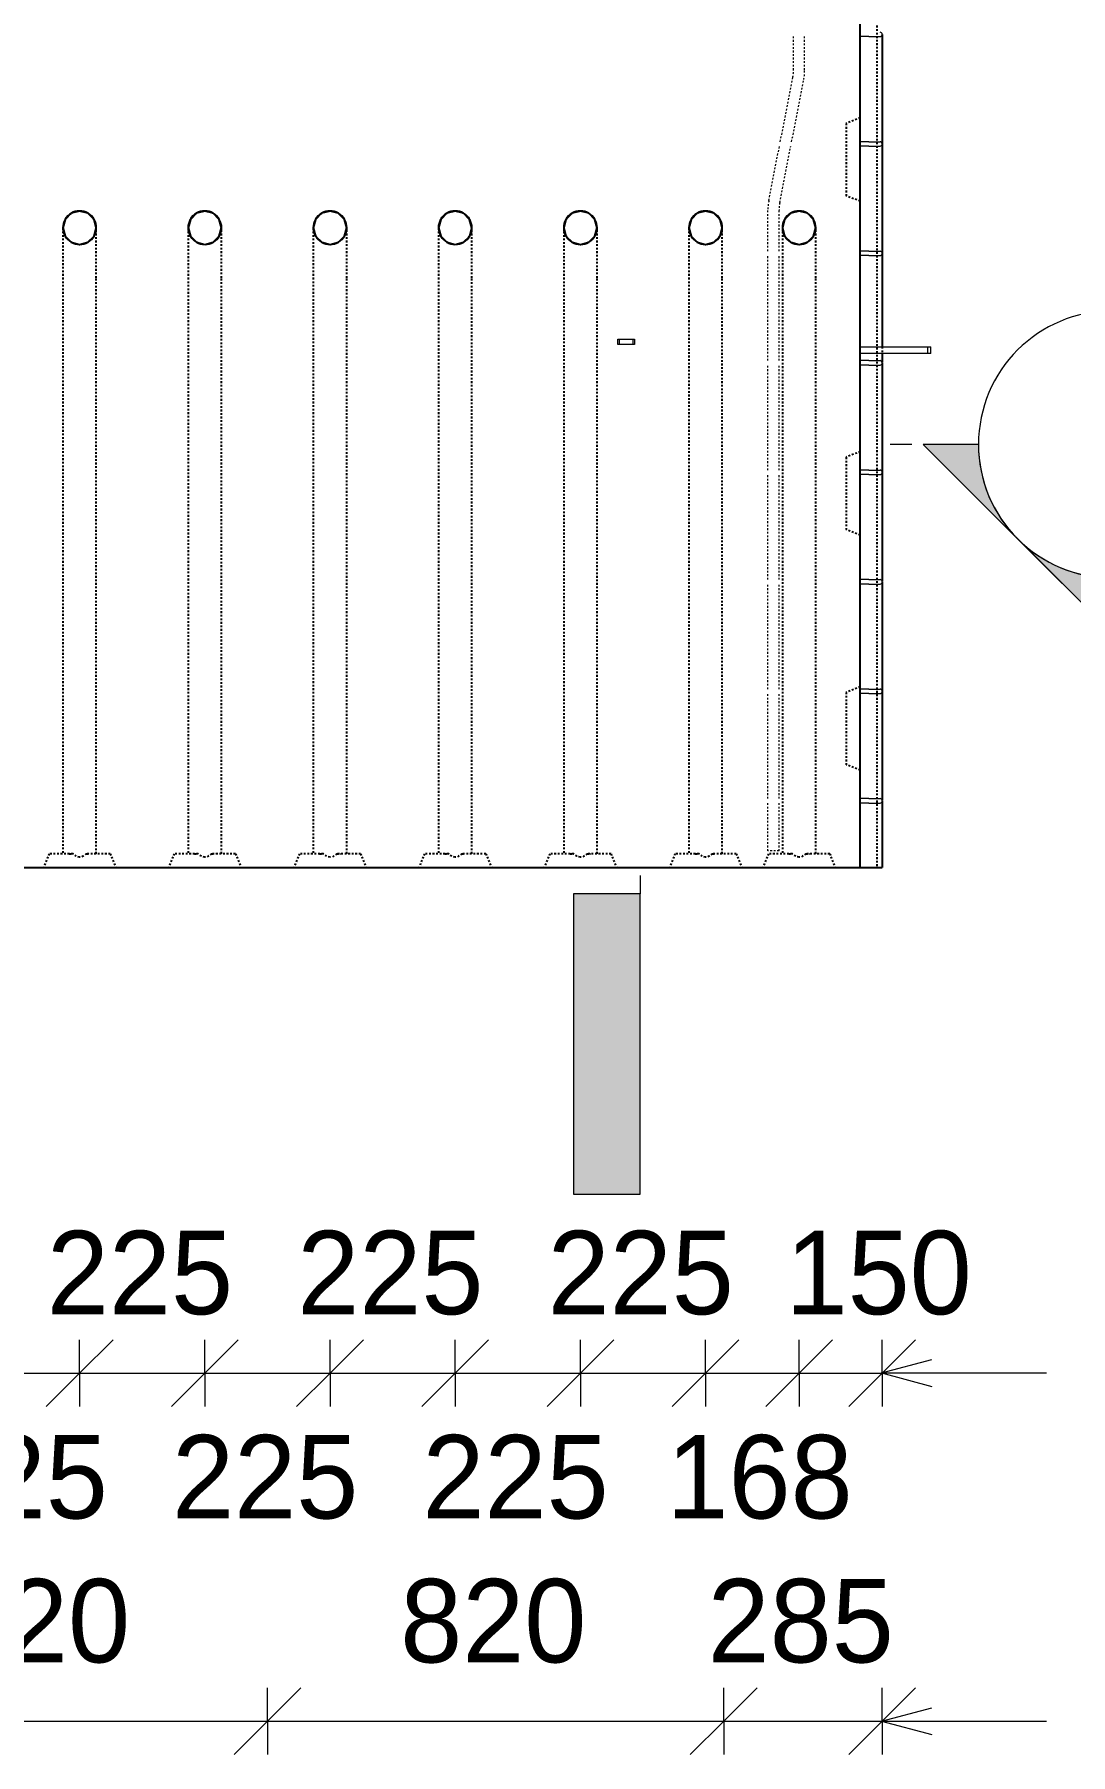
# Model space of a CAD drawing. Header units: millimetres. Extents: x -12535 to 7900, y -3006 to 13189.
# Drawn here: x -4283 to -2420, y -2989 to 102 of the extents above; entities that cross this region are included whole.
import ezdxf

# ---------------------------------------------------------------- set-up
doc = ezdxf.new("R2010")
doc.units = ezdxf.units.MM
doc.linetypes.add('Dash', pattern=[6.36, 3.18, -3.18])
for name, color, linetype, lineweight in [('A-ANNO-DIMS', 211, 'Continuous', 9), ('A-ANNO-DIMS-60', 211, 'Continuous', 9), ('A-GENM', 13, 'Continuous', 18), ('A-WALL', 113, 'Continuous', 25), ('A-WALL-HDLN', 110, 'Dash', 25), ('G-ANNO-SYMB', 111, 'Continuous', 9), ('G-ANNO-TEXT', 231, 'Continuous', 9), ('S-RBAR', 171, 'Continuous', 18)]:
    doc.layers.add(name, color=color, linetype=linetype, lineweight=lineweight)
doc.styles.add('Nirmala UI Semilight', font='NirmalaS.ttf', dxfattribs={"height": 150})
doc.dimstyles.new('Arrow_Filled_-_2_5_NI_UI', dxfattribs={"dimscale": 304.8, "dimtxt": 157.104592, "dimasz": 0.393701, "dimexe": 0.19685, "dimexo": 0.0625, "dimgap": 0.19685, "dimtad": 1, "dimdec": 4, "dimzin": 0, "dimdsep": 46, "dimtxsty": 'Nirmala UI Semilight', "dimblk1": 'OBLIQUE', "dimblk2": 'OBLIQUE', "dimsah": 1, "dimcen": 0.09, "dimazin": 0, "dimtfac": 1, "dimtdec": 4, "dimtix": 1, "dimtmove": 0, "dimatfit": 3, "dimfxl": 0.19685, "dimfxlon": 1, "dimtvp": 1, "dimtolj": 1, "dimtzin": 0, "dimarcsym": 2})
doc.dimstyles.new('Arrow_Filled_-_2_5_NI_UI_1', dxfattribs={"dimscale": 304.8, "dimtxt": 157.104592, "dimasz": 0.393701, "dimexe": 0.19685, "dimexo": 0.0625, "dimgap": 0.19685, "dimtad": 1, "dimdec": 4, "dimzin": 0, "dimdsep": 46, "dimtxsty": 'Nirmala UI Semilight', "dimblk1": 'OBLIQUE', "dimblk2": 'OBLIQUE', "dimsah": 1, "dimcen": 0.09, "dimazin": 0, "dimtfac": 1, "dimtdec": 4, "dimtix": 1, "dimtmove": 2, "dimatfit": 3, "dimfxl": 0.19685, "dimfxlon": 1, "dimtvp": 1, "dimtolj": 1, "dimtzin": 0, "dimarcsym": 2})

# ---------------------------------------------------------------- blocks, each defined once
blk = doc.blocks.new('RR spread anchor face based - RR-SA-2_5-150-1876458-Elevation Front')
at = {"layer": 'A-GENM'}
for p, q in [((-3233.8, 6759.9), (-3231.3, 6759.9)), ((-3233.8, 6749.9), (-3233.8, 6759.9)), ((-3231.3, 6749.9), (-3233.8, 6749.9)), ((-3231.3, 6759.9), (-3206.3, 6759.9)), ((-3231.3, 6749.9), (-3231.3, 6759.9)), ((-3206.3, 6749.9), (-3231.3, 6749.9)), ((-3206.3, 6759.9), (-3203.8, 6759.9)), ((-3206.3, 6749.9), (-3206.3, 6759.9)), ((-3203.8, 6749.9), (-3206.3, 6749.9)), ((-3203.8, 6759.9), (-3203.8, 6749.9))]:
    blk.add_line(p, q, dxfattribs=at)
blk = doc.blocks.new('RR spread anchor face based - RR-SA-4_0-180-1726831-Elevation Front')
at = {"layer": 'A-GENM'}
for p, q in [((-2798.8, -459.1), (-2676.7, -459.1)), ((-2676.7, -459.1), (-2671.7, -459.1)), ((-2676.7, -471.1), (-2676.7, -459.1)), ((-2671.7, -471.1), (-2671.7, -459.1)), ((-2676.7, -471.1), (-2798.8, -471.1)), ((-2671.7, -471.1), (-2676.7, -471.1))]:
    blk.add_line(p, q, dxfattribs=at)
blk = doc.blocks.new('Detail View - M_Section Head - Filled SHOP DWG-1002450-Elevation Front')
at = {"layer": 'G-ANNO-SYMB'}
h = blk.add_hatch(color=256, dxfattribs=at)
edge = h.paths.add_edge_path()
edge.add_line((-2685.4, -634.4), (-2585.9, -634.4))
edge.add_arc((-2345.9, -634.4), 240, 180, 225)
edge.add_line((-2515.6, -804.1), (-2685.4, -634.4))
h = blk.add_hatch(color=256, dxfattribs=at)
edge = h.paths.add_edge_path()
edge.add_line((-2006.5, -634.4), (-2176.2, -804.1))
edge.add_arc((-2345.9, -634.4), 240, 315, 360)
edge.add_line((-2105.9, -634.4), (-2006.5, -634.4))
h = blk.add_hatch(color=256, dxfattribs=at)
edge = h.paths.add_edge_path()
edge.add_line((-2345.9, -973.8), (-2515.6, -804.1))
edge.add_arc((-2345.9, -634.4), 240, 225, 270)
edge.add_line((-2345.9, -874.4), (-2345.9, -973.8))
h = blk.add_hatch(color=256, dxfattribs=at)
edge = h.paths.add_edge_path()
edge.add_line((-2345.9, -973.8), (-2345.9, -874.4))
edge.add_arc((-2345.9, -634.4), 240, 270, 315)
edge.add_line((-2176.2, -804.1), (-2345.9, -973.8))
for p, q in [((-2345.9, -973.8), (-2685.4, -634.4)), ((-2585.9, -634.4), (-2685.4, -634.4)), ((-2685.4, -634.4), (-2515.6, -804.1)), ((-2585.9, -634.4), (-2685.4, -634.4)), ((-2345.9, -973.8), (-2006.5, -634.4)), ((-2176.2, -804.1), (-2006.5, -634.4)), ((-2105.9, -634.4), (-2006.5, -634.4)), ((-2006.5, -634.4), (-2105.9, -634.4)), ((-2515.6, -804.1), (-2345.9, -973.8)), ((-2345.9, -973.8), (-2176.2, -804.1)), ((-2345.9, -874.4), (-2345.9, -973.8)), ((-2345.9, -973.8), (-2345.9, -874.4))]:
    blk.add_line(p, q, dxfattribs=at)
for start, end in [(360, 180), (180, 360), (180, 225), (315, 0), (225, 270), (270, 315)]:
    blk.add_arc((-2345.9, -634.4), 240, start, end, dxfattribs=at)
blk = doc.blocks.new('Detail View - M_Section Tail - Filled Horizontal-14034-Elevation Front')
at = {"layer": 'G-ANNO-SYMB'}
blk.add_hatch(color=256, dxfattribs=at).paths.add_polyline_path([(-5039.6, -754.4), (-5039.6, -634.4), (-5579.6, -634.4), (-5579.6, -754.4)])
for p, q in [((-5579.6, -754.4), (-5579.6, -634.4)), ((-5579.6, -634.4), (-5039.6, -634.4)), ((-5039.6, -634.4), (-5039.6, -754.4)), ((-5039.6, -754.4), (-5579.6, -754.4))]:
    blk.add_line(p, q, dxfattribs=at)
blk = doc.blocks.new('DIMBLOCK56-Elevation Front')
at = {"layer": 'A-ANNO-DIMS-60'}
for p, q in [((-4426.3, -2303.4), (-4366.3, -2243.4)), ((-4426.3, -2303.4), (-4426.3, -2243.4)), ((-4201.3, -2303.4), (-4141.3, -2243.4)), ((-4201.3, -2303.4), (-4201.3, -2243.4)), ((-4426.3, -2303.4), (-4486.3, -2363.4)), ((-4426.3, -2303.4), (-4201.3, -2303.4)), ((-4426.3, -2303.4), (-4426.3, -2363.4)), ((-4201.3, -2303.4), (-4261.3, -2363.4)), ((-4201.3, -2303.4), (-4201.3, -2363.4))]:
    blk.add_line(p, q, dxfattribs=at)
at = {"layer": 'A-ANNO-DIMS-60', "color": 0, "insert": (-4485.2, -2414.7), "char_height": 150, "width": 411.328, "attachment_point": 1, "line_spacing_factor": 1.142579, "style": 'Nirmala UI Semilight'}
blk.add_mtext('225', dxfattribs=at)
blk = doc.blocks.new('_Oblique')
at = {"color": 0, "linetype": 'ByBlock', "lineweight": -2}
blk.add_line((-0.5, -0.5), (0.5, 0.5), dxfattribs=at)
blk = doc.blocks.new('DIMBLOCK57-Elevation Front')
at = {"layer": 'A-ANNO-DIMS-60'}
for p, q in [((-4201.3, -2303.4), (-4141.3, -2243.4)), ((-4201.3, -2303.4), (-4201.3, -2243.4)), ((-3976.3, -2303.4), (-3916.3, -2243.4)), ((-3976.3, -2303.4), (-3976.3, -2243.4)), ((-4201.3, -2303.4), (-4261.3, -2363.4)), ((-4201.3, -2303.4), (-3976.3, -2303.4)), ((-4201.3, -2303.4), (-4201.3, -2363.4)), ((-3976.3, -2303.4), (-4036.3, -2363.4)), ((-3976.3, -2303.4), (-3976.3, -2363.4))]:
    blk.add_line(p, q, dxfattribs=at)
at = {"layer": 'A-ANNO-DIMS-60', "color": 0, "insert": (-4260.2, -2047.7), "char_height": 150, "width": 411.328, "attachment_point": 1, "line_spacing_factor": 1.142579, "style": 'Nirmala UI Semilight'}
blk.add_mtext('225', dxfattribs=at)
blk = doc.blocks.new('DIMBLOCK58-Elevation Front')
at = {"layer": 'A-ANNO-DIMS-60'}
for p, q in [((-3976.3, -2303.4), (-3916.3, -2243.4)), ((-3976.3, -2303.4), (-3976.3, -2243.4)), ((-3751.3, -2303.4), (-3691.3, -2243.4)), ((-3751.3, -2303.4), (-3751.3, -2243.4)), ((-3976.3, -2303.4), (-4036.3, -2363.4)), ((-3976.3, -2303.4), (-3751.3, -2303.4)), ((-3976.3, -2303.4), (-3976.3, -2363.4)), ((-3751.3, -2303.4), (-3811.3, -2363.4)), ((-3751.3, -2303.4), (-3751.3, -2363.4))]:
    blk.add_line(p, q, dxfattribs=at)
at = {"layer": 'A-ANNO-DIMS-60', "color": 0, "insert": (-4035.2, -2414.7), "char_height": 150, "width": 411.328, "attachment_point": 1, "line_spacing_factor": 1.142579, "style": 'Nirmala UI Semilight'}
blk.add_mtext('225', dxfattribs=at)
blk = doc.blocks.new('DIMBLOCK59-Elevation Front')
at = {"layer": 'A-ANNO-DIMS-60'}
for p, q in [((-3751.3, -2303.4), (-3691.3, -2243.4)), ((-3751.3, -2303.4), (-3751.3, -2243.4)), ((-3526.3, -2303.4), (-3466.3, -2243.4)), ((-3526.3, -2303.4), (-3526.3, -2243.4)), ((-3751.3, -2303.4), (-3811.3, -2363.4)), ((-3751.3, -2303.4), (-3526.3, -2303.4)), ((-3751.3, -2303.4), (-3751.3, -2363.4)), ((-3526.3, -2303.4), (-3586.3, -2363.4)), ((-3526.3, -2303.4), (-3526.3, -2363.4))]:
    blk.add_line(p, q, dxfattribs=at)
at = {"layer": 'A-ANNO-DIMS-60', "color": 0, "insert": (-3810.2, -2047.7), "char_height": 150, "width": 411.328, "attachment_point": 1, "line_spacing_factor": 1.142579, "style": 'Nirmala UI Semilight'}
blk.add_mtext('225', dxfattribs=at)
blk = doc.blocks.new('DIMBLOCK60-Elevation Front')
at = {"layer": 'A-ANNO-DIMS-60'}
for p, q in [((-3526.3, -2303.4), (-3466.3, -2243.4)), ((-3526.3, -2303.4), (-3526.3, -2243.4)), ((-3301.3, -2303.4), (-3241.3, -2243.4)), ((-3301.3, -2303.4), (-3301.3, -2243.4)), ((-3526.3, -2303.4), (-3586.3, -2363.4)), ((-3526.3, -2303.4), (-3301.3, -2303.4)), ((-3526.3, -2303.4), (-3526.3, -2363.4)), ((-3301.3, -2303.4), (-3361.3, -2363.4)), ((-3301.3, -2303.4), (-3301.3, -2363.4))]:
    blk.add_line(p, q, dxfattribs=at)
at = {"layer": 'A-ANNO-DIMS-60', "color": 0, "insert": (-3585.2, -2414.7), "char_height": 150, "width": 411.328, "attachment_point": 1, "line_spacing_factor": 1.142579, "style": 'Nirmala UI Semilight'}
blk.add_mtext('225', dxfattribs=at)
blk = doc.blocks.new('DIMBLOCK61-Elevation Front')
at = {"layer": 'A-ANNO-DIMS-60'}
for p, q in [((-3301.3, -2303.4), (-3241.3, -2243.4)), ((-3301.3, -2303.4), (-3301.3, -2243.4)), ((-3076.3, -2303.4), (-3016.3, -2243.4)), ((-3076.3, -2303.4), (-3076.3, -2243.4)), ((-3301.3, -2303.4), (-3361.3, -2363.4)), ((-3301.3, -2303.4), (-3076.3, -2303.4)), ((-3301.3, -2303.4), (-3301.3, -2363.4)), ((-3076.3, -2303.4), (-3136.3, -2363.4)), ((-3076.3, -2303.4), (-3076.3, -2363.4))]:
    blk.add_line(p, q, dxfattribs=at)
at = {"layer": 'A-ANNO-DIMS-60', "color": 0, "insert": (-3360.2, -2047.7), "char_height": 150, "width": 411.328, "attachment_point": 1, "line_spacing_factor": 1.142579, "style": 'Nirmala UI Semilight'}
blk.add_mtext('225', dxfattribs=at)
blk = doc.blocks.new('DIMBLOCK62-Elevation Front')
at = {"layer": 'A-ANNO-DIMS-60'}
for p, q in [((-3076.3, -2303.4), (-3016.3, -2243.4)), ((-3076.3, -2303.4), (-3076.3, -2243.4)), ((-2908.3, -2303.4), (-2848.3, -2243.4)), ((-2908.3, -2303.4), (-2908.3, -2243.4)), ((-3076.3, -2303.4), (-3136.3, -2363.4)), ((-3076.3, -2303.4), (-2908.3, -2303.4)), ((-3076.3, -2303.4), (-3076.3, -2363.4)), ((-2908.3, -2303.4), (-2968.3, -2363.4)), ((-2908.3, -2303.4), (-2908.3, -2363.4))]:
    blk.add_line(p, q, dxfattribs=at)
at = {"layer": 'A-ANNO-DIMS-60', "color": 0, "insert": (-3146.6, -2414.7), "char_height": 150, "width": 370.196, "attachment_point": 1, "line_spacing_factor": 1.142579, "style": 'Nirmala UI Semilight'}
blk.add_mtext('168', dxfattribs=at)
blk = doc.blocks.new('DIMBLOCK63-Elevation Front')
at = {"layer": 'A-ANNO-DIMS-60'}
for p, q in [((-2908.3, -2303.4), (-2848.3, -2243.4)), ((-2908.3, -2303.4), (-2908.3, -2243.4)), ((-2758.8, -2303.4), (-2698.8, -2243.4)), ((-2758.8, -2303.4), (-2758.8, -2243.4)), ((-2908.3, -2303.4), (-2968.3, -2363.4)), ((-2908.3, -2303.4), (-2758.8, -2303.4)), ((-2908.3, -2303.4), (-2908.3, -2363.4)), ((-2758.8, -2303.4), (-2818.8, -2363.4)), ((-2758.8, -2303.4), (-2758.8, -2363.4))]:
    blk.add_line(p, q, dxfattribs=at)
at = {"layer": 'A-ANNO-DIMS-60', "color": 0, "insert": (-2932.6, -2047.7), "char_height": 150, "width": 370.196, "attachment_point": 1, "line_spacing_factor": 1.142579, "style": 'Nirmala UI Semilight'}
blk.add_mtext('150', dxfattribs=at)
blk = doc.blocks.new('DIMBLOCK111-Elevation Front')
at = {"layer": 'A-ANNO-DIMS-60'}
for p, q in [((-4683.8, -2929.1), (-4623.8, -2869.1)), ((-4683.8, -2929.1), (-4683.8, -2869.1)), ((-3863.8, -2929.1), (-3803.8, -2869.1)), ((-3863.8, -2929.1), (-3863.8, -2869.1)), ((-4683.8, -2929.1), (-4743.8, -2989.1)), ((-4683.8, -2929.1), (-3863.8, -2929.1)), ((-4683.8, -2929.1), (-4683.8, -2989.1)), ((-3863.8, -2929.1), (-3923.8, -2989.1)), ((-3863.8, -2929.1), (-3863.8, -2989.1))]:
    blk.add_line(p, q, dxfattribs=at)
at = {"layer": 'A-ANNO-DIMS-60', "color": 0, "insert": (-4445.2, -2673.4), "char_height": 150, "width": 411.328, "attachment_point": 1, "line_spacing_factor": 1.142579, "style": 'Nirmala UI Semilight'}
blk.add_mtext('820', dxfattribs=at)
blk = doc.blocks.new('DIMBLOCK112-Elevation Front')
at = {"layer": 'A-ANNO-DIMS-60'}
for p, q in [((-3863.8, -2929.1), (-3803.8, -2869.1)), ((-3863.8, -2929.1), (-3863.8, -2869.1)), ((-3043.8, -2929.1), (-2983.8, -2869.1)), ((-3043.8, -2929.1), (-3043.8, -2869.1)), ((-3863.8, -2929.1), (-3923.8, -2989.1)), ((-3863.8, -2929.1), (-3043.8, -2929.1)), ((-3863.8, -2929.1), (-3863.8, -2989.1)), ((-3043.8, -2929.1), (-3103.8, -2989.1)), ((-3043.8, -2929.1), (-3043.8, -2989.1))]:
    blk.add_line(p, q, dxfattribs=at)
at = {"layer": 'A-ANNO-DIMS-60', "color": 0, "insert": (-3625.2, -2673.4), "char_height": 150, "width": 411.328, "attachment_point": 1, "line_spacing_factor": 1.142579, "style": 'Nirmala UI Semilight'}
blk.add_mtext('820', dxfattribs=at)
blk = doc.blocks.new('DIMBLOCK113-Elevation Front')
at = {"layer": 'A-ANNO-DIMS-60'}
for p, q in [((-3043.8, -2929.1), (-2983.8, -2869.1)), ((-3043.8, -2929.1), (-3043.8, -2869.1)), ((-2758.8, -2929.1), (-2698.8, -2869.1)), ((-2758.8, -2929.1), (-2758.8, -2869.1)), ((-3043.8, -2929.1), (-3103.8, -2989.1)), ((-3043.8, -2929.1), (-2758.8, -2929.1)), ((-3043.8, -2929.1), (-3043.8, -2989.1)), ((-2758.8, -2929.1), (-2818.8, -2989.1)), ((-2758.8, -2929.1), (-2758.8, -2989.1))]:
    blk.add_line(p, q, dxfattribs=at)
at = {"layer": 'A-ANNO-DIMS-60', "color": 0, "insert": (-3072.7, -2673.4), "char_height": 150, "width": 411.328, "attachment_point": 1, "line_spacing_factor": 1.142579, "style": 'Nirmala UI Semilight'}
blk.add_mtext('285', dxfattribs=at)

msp = doc.modelspace()

# ---------------------------------------------------------------- linework, layer by layer
at = {"layer": 'A-WALL'}
for p, q in [((-2798.80383, -1395), (-2798.80383, 7060)), ((-2758.80383, 102.06437), (-2758.80383, -93.95326)), ((-2758.80383, -94.71341), (-2758.80383, -290.73104)), ((-2758.80383, -291.49118), (-2758.80383, -459.1)), ((-2758.80383, -471.1), (-2758.80383, -487.50882)), ((-2758.80383, -488.26896), (-2758.80383, -684.28659)), ((-2758.80383, -685.04674), (-2758.80383, -881.06437)), ((-2758.80383, -881.82452), (-2758.80383, -1077.84215)), ((-2758.80383, -1078.60229), (-2758.80383, -1274.61993)), ((-2758.80383, -1275.38007), (-2758.80383, -1395)), ((-4968.80383, -1395), (-2758.80383, -1395))]:
    msp.add_line(p, q, dxfattribs=at)
at = {"layer": 'A-WALL', "flags": 128}
for points in [[(-4201.30383, -215), (-4216.33834, -219.03919), (-4227.32436, -230.06909), (-4231.30383, -245)], [(-4171.30383, -245), (-4175.34302, -229.96549), (-4186.37292, -218.97947), (-4201.30383, -215)], [(-3976.30383, -215), (-3991.33834, -219.03919), (-4002.32436, -230.06909), (-4006.30383, -245)], [(-3946.30383, -245), (-3950.34302, -229.96549), (-3961.37292, -218.97947), (-3976.30383, -215)], [(-3751.30383, -215), (-3766.33834, -219.03919), (-3777.32436, -230.06909), (-3781.30383, -245)], [(-3721.30383, -245), (-3725.34302, -229.96549), (-3736.37292, -218.97947), (-3751.30383, -215)], [(-3526.30383, -215), (-3541.33834, -219.03919), (-3552.32436, -230.06909), (-3556.30383, -245)], [(-3496.30383, -245), (-3500.34302, -229.96549), (-3511.37292, -218.97947), (-3526.30383, -215)], [(-3301.30383, -215), (-3316.33834, -219.03919), (-3327.32436, -230.06909), (-3331.30383, -245)], [(-3271.30383, -245), (-3275.34302, -229.96549), (-3286.37292, -218.97947), (-3301.30383, -215)], [(-3076.30383, -215), (-3091.33834, -219.03919), (-3102.32436, -230.06909), (-3106.30383, -245)], [(-3046.30383, -245), (-3050.34302, -229.96549), (-3061.37292, -218.97947), (-3076.30383, -215)], [(-2908.30383, -215), (-2923.33834, -219.03919), (-2934.32436, -230.06909), (-2938.30383, -245)], [(-2878.30383, -245), (-2882.34302, -229.96549), (-2893.37292, -218.97947), (-2908.30383, -215)], [(-4231.30383, -245), (-4227.26464, -260.03451), (-4216.23474, -271.02053), (-4201.30383, -275)], [(-4201.30383, -275), (-4186.26932, -270.96081), (-4175.2833, -259.93091), (-4171.30383, -245)], [(-4171.30383, -250.72272), (-4171.30383, -245.13838), (-4171.30383, -245)], [(-4006.30383, -245), (-4002.26464, -260.03451), (-3991.23474, -271.02053), (-3976.30383, -275)], [(-3976.30383, -275), (-3961.26932, -270.96081), (-3950.2833, -259.93091), (-3946.30383, -245)], [(-3946.30383, -250.72272), (-3946.30383, -245.13838), (-3946.30383, -245)], [(-3781.30383, -245), (-3777.26464, -260.03451), (-3766.23474, -271.02053), (-3751.30383, -275)], [(-3751.30383, -275), (-3736.26932, -270.96081), (-3725.2833, -259.93091), (-3721.30383, -245)], [(-3721.30383, -250.72272), (-3721.30383, -245.13838), (-3721.30383, -245)], [(-3556.30383, -245), (-3552.26464, -260.03451), (-3541.23474, -271.02053), (-3526.30383, -275)], [(-3526.30383, -275), (-3511.26932, -270.96081), (-3500.2833, -259.93091), (-3496.30383, -245)], [(-3496.30383, -250.72272), (-3496.30383, -245.13838), (-3496.30383, -245)], [(-3331.30383, -245), (-3327.26464, -260.03451), (-3316.23474, -271.02053), (-3301.30383, -275)], [(-3301.30383, -275), (-3286.26932, -270.96081), (-3275.2833, -259.93091), (-3271.30383, -245)], [(-3271.30383, -250.72272), (-3271.30383, -245.13838), (-3271.30383, -245)], [(-3106.30383, -245), (-3102.26464, -260.03451), (-3091.23474, -271.02053), (-3076.30383, -275)], [(-3076.30383, -275), (-3061.26932, -270.96081), (-3050.2833, -259.93091), (-3046.30383, -245)], [(-3046.30383, -250.72272), (-3046.30383, -245.13838), (-3046.30383, -245)], [(-2938.30383, -245), (-2934.26464, -260.03451), (-2923.23474, -271.02053), (-2908.30383, -275)], [(-2908.30383, -275), (-2893.26932, -270.96081), (-2882.2833, -259.93091), (-2878.30383, -245)], [(-2878.30383, -250.72272), (-2878.30383, -245.13838), (-2878.30383, -245)]]:
    msp.add_lwpolyline(points, dxfattribs=at)
at = {"layer": 'A-WALL'}
for centre, start, end in [((-4201.30383, -245), 90.72252687, 119.42229601), ((-4201.30383, -245), 61.01869337, 89.26639009), ((-3976.30383, -245), 90.72252687, 119.42229601), ((-3976.30383, -245), 61.01869337, 89.26639009), ((-3751.30383, -245), 90.72252687, 119.42229601), ((-3751.30383, -245), 61.01869337, 89.26639009), ((-3526.30383, -245), 90.72252687, 119.42229601), ((-3526.30383, -245), 61.01869337, 89.26639009), ((-3301.30383, -245), 90.72252687, 119.42229601), ((-3301.30383, -245), 61.01869337, 89.26639009), ((-3076.30383, -245), 90.72252687, 119.42229601), ((-3076.30383, -245), 61.01869337, 89.26639009), ((-2908.30383, -245), 90.72252687, 119.42229601), ((-2908.30383, -245), 61.01869337, 89.26639009), ((-4201.30383, -245), 150.6727618, 179.61937532), ((-4201.30383, -245), 180.42457698, 209.72326815), ((-4201.30383, -245), 120.83030229, 149.6053058), ((-4201.30383, -245), 30.83105155, 59.6045335), ((-4201.30383, -245), 0.3777518, 29.77056829), ((-4201.30383, -245), 330.71898335, 359.57221129), ((-3976.30383, -245), 150.6727618, 179.61937532), ((-3976.30383, -245), 180.42457698, 209.72326815), ((-3976.30383, -245), 120.83030229, 149.6053058), ((-3976.30383, -245), 30.83105155, 59.6045335), ((-3976.30383, -245), 0.3777518, 29.77056829), ((-3976.30383, -245), 330.71898335, 359.57221129), ((-3751.30383, -245), 150.6727618, 179.61937532), ((-3751.30383, -245), 180.42457698, 209.72326815), ((-3751.30383, -245), 120.83030229, 149.6053058), ((-3751.30383, -245), 30.83105155, 59.6045335), ((-3751.30383, -245), 0.3777518, 29.77056829), ((-3751.30383, -245), 330.71898335, 359.57221129), ((-3526.30383, -245), 150.6727618, 179.61937532), ((-3526.30383, -245), 180.42457698, 209.72326815), ((-3526.30383, -245), 120.83030229, 149.6053058), ((-3526.30383, -245), 30.83105155, 59.6045335), ((-3526.30383, -245), 0.3777518, 29.77056829), ((-3526.30383, -245), 330.71898335, 359.57221129), ((-3301.30383, -245), 150.6727618, 179.61937532), ((-3301.30383, -245), 180.42457698, 209.72326815), ((-3301.30383, -245), 120.83030229, 149.6053058), ((-3301.30383, -245), 30.83105155, 59.6045335), ((-3301.30383, -245), 0.3777518, 29.77056829), ((-3301.30383, -245), 330.71898335, 359.57221129), ((-3076.30383, -245), 150.6727618, 179.61937532), ((-3076.30383, -245), 180.42457698, 209.72326815), ((-3076.30383, -245), 120.83030229, 149.6053058), ((-3076.30383, -245), 30.83105155, 59.6045335), ((-3076.30383, -245), 0.3777518, 29.77056829), ((-3076.30383, -245), 330.71898335, 359.57221129), ((-2908.30383, -245), 150.6727618, 179.61937532), ((-2908.30383, -245), 180.42457698, 209.72326815), ((-2908.30383, -245), 120.83030229, 149.6053058), ((-2908.30383, -245), 30.83105155, 59.6045335), ((-2908.30383, -245), 0.3777518, 29.77056829), ((-2908.30383, -245), 330.71898335, 359.57221129), ((-4201.30383, -245), 210.81300667, 239.62313313), ((-4201.30383, -245), 241.01713814, 269.26797703), ((-4201.30383, -245), 270.72093746, 299.42390155), ((-4201.30383, -245), 300.81202935, 329.6241405), ((-3976.30383, -245), 210.81300667, 239.62313313), ((-3976.30383, -245), 241.01713814, 269.26797703), ((-3976.30383, -245), 270.72093746, 299.42390155), ((-3976.30383, -245), 300.81202935, 329.6241405), ((-3751.30383, -245), 210.81300667, 239.62313313), ((-3751.30383, -245), 241.01713814, 269.26797703), ((-3751.30383, -245), 270.72093746, 299.42390155), ((-3751.30383, -245), 300.81202935, 329.6241405), ((-3526.30383, -245), 210.81300667, 239.62313313), ((-3526.30383, -245), 241.01713814, 269.26797703), ((-3526.30383, -245), 270.72093746, 299.42390155), ((-3526.30383, -245), 300.81202935, 329.6241405), ((-3301.30383, -245), 210.81300667, 239.62313313), ((-3301.30383, -245), 241.01713814, 269.26797703), ((-3301.30383, -245), 270.72093746, 299.42390155), ((-3301.30383, -245), 300.81202935, 329.6241405), ((-3076.30383, -245), 210.81300667, 239.62313313), ((-3076.30383, -245), 241.01713814, 269.26797703), ((-3076.30383, -245), 270.72093746, 299.42390155), ((-3076.30383, -245), 300.81202935, 329.6241405), ((-2908.30383, -245), 210.81300667, 239.62313313), ((-2908.30383, -245), 241.01713814, 269.26797703), ((-2908.30383, -245), 270.72093746, 299.42390155), ((-2908.30383, -245), 300.81202935, 329.6241405)]:
    msp.add_arc(centre, 30, start, end, dxfattribs=at)
at = {"layer": 'A-WALL-HDLN'}
for p, q in [((-2768.80641, 3400), (-2768.80641, -1395)), ((-2798.80383, -47.5), (-2823.80383, -57.5)), ((-2823.80383, -57.5), (-2823.80383, -187.5)), ((-2798.80383, -197.5), (-2823.80383, -187.5)), ((-4231.30383, -335), (-4231.30383, -1370)), ((-4171.30383, -1370), (-4171.30383, -335)), ((-4006.30383, -335), (-4006.30383, -1370)), ((-3946.30383, -1370), (-3946.30383, -335)), ((-3781.30383, -335), (-3781.30383, -1370)), ((-3721.30383, -1370), (-3721.30383, -335)), ((-3556.30383, -335), (-3556.30383, -1370)), ((-3496.30383, -1370), (-3496.30383, -335)), ((-3331.30383, -335), (-3331.30383, -1370)), ((-3271.30383, -1370), (-3271.30383, -335)), ((-3106.30383, -335), (-3106.30383, -1370)), ((-3046.30383, -1370), (-3046.30383, -335)), ((-2938.30383, -335), (-2938.30383, -1370)), ((-2878.30383, -1370), (-2878.30383, -335)), ((-2758.80383, -459.14961), (-2758.80383, -471.05039)), ((-2798.80383, -647.5), (-2823.80383, -657.5)), ((-2823.80383, -657.5), (-2823.80383, -787.5)), ((-2798.80383, -797.5), (-2823.80383, -787.5)), ((-2798.80383, -1070), (-2823.80383, -1080)), ((-2823.80383, -1080), (-2823.80383, -1210)), ((-2798.80383, -1220), (-2823.80383, -1210)), ((-4256.30383, -1370), (-4266.30383, -1395)), ((-4213.29341, -1370), (-4256.30383, -1370)), ((-4219.90611, -1370), (-4213.29341, -1370)), ((-4189.31425, -1370), (-4182.70155, -1370)), ((-4146.30383, -1370), (-4189.31425, -1370)), ((-4146.30383, -1370), (-4136.30383, -1395)), ((-4031.30383, -1370), (-4041.30383, -1395)), ((-3988.29341, -1370), (-4031.30383, -1370)), ((-3994.90611, -1370), (-3988.29341, -1370)), ((-3964.31425, -1370), (-3957.70155, -1370)), ((-3921.30383, -1370), (-3964.31425, -1370)), ((-3921.30383, -1370), (-3911.30383, -1395)), ((-3806.30383, -1370), (-3816.30383, -1395)), ((-3763.29341, -1370), (-3806.30383, -1370)), ((-3769.90611, -1370), (-3763.29341, -1370)), ((-3739.31425, -1370), (-3732.70155, -1370)), ((-3696.30383, -1370), (-3739.31425, -1370)), ((-3696.30383, -1370), (-3686.30383, -1395)), ((-3581.30383, -1370), (-3591.30383, -1395)), ((-3538.29341, -1370), (-3581.30383, -1370)), ((-3544.90611, -1370), (-3538.29341, -1370)), ((-3514.31425, -1370), (-3507.70155, -1370)), ((-3471.30383, -1370), (-3514.31425, -1370)), ((-3471.30383, -1370), (-3461.30383, -1395)), ((-3356.30383, -1370), (-3366.30383, -1395)), ((-3313.29341, -1370), (-3356.30383, -1370)), ((-3319.90611, -1370), (-3313.29341, -1370)), ((-3289.31425, -1370), (-3282.70155, -1370)), ((-3246.30383, -1370), (-3289.31425, -1370)), ((-3246.30383, -1370), (-3236.30383, -1395)), ((-3131.30383, -1370), (-3141.30383, -1395)), ((-3088.29341, -1370), (-3131.30383, -1370)), ((-3094.90611, -1370), (-3088.29341, -1370)), ((-3064.31425, -1370), (-3057.70155, -1370)), ((-3021.30383, -1370), (-3064.31425, -1370)), ((-3021.30383, -1370), (-3011.30383, -1395)), ((-2963.30383, -1370), (-2973.30383, -1395)), ((-2920.29341, -1370), (-2963.30383, -1370)), ((-2926.90611, -1370), (-2920.29341, -1370)), ((-2896.31425, -1370), (-2889.70155, -1370)), ((-2853.30383, -1370), (-2896.31425, -1370)), ((-2853.30383, -1370), (-2843.30383, -1395))]:
    msp.add_line(p, q, dxfattribs=at)
at = {"layer": 'A-WALL-HDLN', "flags": 128}
for points in [[(-4231.30383, -245.38007), (-4231.30383, -249.10169), (-4231.30383, -261.03291), (-4231.30383, -279.70613), (-4231.30383, -303.41931), (-4231.30383, -330.01104), (-4231.30383, -335)], [(-4006.30383, -245.38007), (-4006.30383, -249.10169), (-4006.30383, -261.03291), (-4006.30383, -279.70613), (-4006.30383, -303.41931), (-4006.30383, -330.01104), (-4006.30383, -335)], [(-3781.30383, -245.38007), (-3781.30383, -249.10169), (-3781.30383, -261.03291), (-3781.30383, -279.70613), (-3781.30383, -303.41931), (-3781.30383, -330.01104), (-3781.30383, -335)], [(-3556.30383, -245.38007), (-3556.30383, -249.10169), (-3556.30383, -261.03291), (-3556.30383, -279.70613), (-3556.30383, -303.41931), (-3556.30383, -330.01104), (-3556.30383, -335)], [(-3331.30383, -245.38007), (-3331.30383, -249.10169), (-3331.30383, -261.03291), (-3331.30383, -279.70613), (-3331.30383, -303.41931), (-3331.30383, -330.01104), (-3331.30383, -335)], [(-3106.30383, -245.38007), (-3106.30383, -249.10169), (-3106.30383, -261.03291), (-3106.30383, -279.70613), (-3106.30383, -303.41931), (-3106.30383, -330.01104), (-3106.30383, -335)], [(-2938.30383, -245.38007), (-2938.30383, -249.10169), (-2938.30383, -261.03291), (-2938.30383, -279.70613), (-2938.30383, -303.41931), (-2938.30383, -330.01104), (-2938.30383, -335)], [(-4171.30383, -335), (-4171.30383, -308.13961), (-4171.30383, -283.7275), (-4171.30383, -263.98882), (-4171.30383, -250.72272)], [(-3946.30383, -335), (-3946.30383, -308.13961), (-3946.30383, -283.7275), (-3946.30383, -263.98882), (-3946.30383, -250.72272)], [(-3721.30383, -335), (-3721.30383, -308.13961), (-3721.30383, -283.7275), (-3721.30383, -263.98882), (-3721.30383, -250.72272)], [(-3496.30383, -335), (-3496.30383, -308.13961), (-3496.30383, -283.7275), (-3496.30383, -263.98882), (-3496.30383, -250.72272)], [(-3271.30383, -335), (-3271.30383, -308.13961), (-3271.30383, -283.7275), (-3271.30383, -263.98882), (-3271.30383, -250.72272)], [(-3046.30383, -335), (-3046.30383, -308.13961), (-3046.30383, -283.7275), (-3046.30383, -263.98882), (-3046.30383, -250.72272)], [(-2878.30383, -335), (-2878.30383, -308.13961), (-2878.30383, -283.7275), (-2878.30383, -263.98882), (-2878.30383, -250.72272)], [(-4201.30383, -1376.25), (-4204.38194, -1375.85417), (-4207.42755, -1374.67088), (-4210.40853, -1372.71259), (-4213.29341, -1370)], [(-4189.31425, -1370), (-4192.19913, -1372.71259), (-4195.18011, -1374.67088), (-4198.22572, -1375.85417), (-4201.30383, -1376.25)], [(-3976.30383, -1376.25), (-3979.38194, -1375.85417), (-3982.42755, -1374.67088), (-3985.40853, -1372.71259), (-3988.29341, -1370)], [(-3964.31425, -1370), (-3967.19913, -1372.71259), (-3970.18011, -1374.67088), (-3973.22572, -1375.85417), (-3976.30383, -1376.25)], [(-3751.30383, -1376.25), (-3754.38194, -1375.85417), (-3757.42755, -1374.67088), (-3760.40853, -1372.71259), (-3763.29341, -1370)], [(-3739.31425, -1370), (-3742.19913, -1372.71259), (-3745.18011, -1374.67088), (-3748.22572, -1375.85417), (-3751.30383, -1376.25)], [(-3526.30383, -1376.25), (-3529.38194, -1375.85417), (-3532.42755, -1374.67088), (-3535.40853, -1372.71259), (-3538.29341, -1370)], [(-3514.31425, -1370), (-3517.19913, -1372.71259), (-3520.18011, -1374.67088), (-3523.22572, -1375.85417), (-3526.30383, -1376.25)], [(-3301.30383, -1376.25), (-3304.38194, -1375.85417), (-3307.42755, -1374.67088), (-3310.40853, -1372.71259), (-3313.29341, -1370)], [(-3289.31425, -1370), (-3292.19913, -1372.71259), (-3295.18011, -1374.67088), (-3298.22572, -1375.85417), (-3301.30383, -1376.25)], [(-3076.30383, -1376.25), (-3079.38194, -1375.85417), (-3082.42755, -1374.67088), (-3085.40853, -1372.71259), (-3088.29341, -1370)], [(-3064.31425, -1370), (-3067.19913, -1372.71259), (-3070.18011, -1374.67088), (-3073.22572, -1375.85417), (-3076.30383, -1376.25)], [(-2908.30383, -1376.25), (-2911.38194, -1375.85417), (-2914.42755, -1374.67088), (-2917.40853, -1372.71259), (-2920.29341, -1370)], [(-2896.31425, -1370), (-2899.19913, -1372.71259), (-2902.18011, -1374.67088), (-2905.22572, -1375.85417), (-2908.30383, -1376.25)]]:
    msp.add_lwpolyline(points, dxfattribs=at)
at = {"layer": 'G-ANNO-SYMB'}
for p, q in [((-2705.93895, -634.404), (-2744.73362, -634.404)), ((-3193.90783, -1409.18937), (-3193.90783, -1441.82818))]:
    msp.add_line(p, q, dxfattribs=at)
at = {"layer": 'G-ANNO-TEXT', "color": 7}
for p, q in [((-2759.97562, -2303.27844), (-2669.97562, -2279.16301)), ((-2759.97562, -2303.27844), (-2669.97562, -2327.39387)), ((-2759.97562, -2303.27844), (-2463.44906, -2303.27844)), ((-2759.97562, -2928.98984), (-2669.97562, -2904.87442)), ((-2759.97562, -2928.98984), (-2669.97562, -2953.10527)), ((-2759.97562, -2928.98984), (-2463.44906, -2928.98984))]:
    msp.add_line(p, q, dxfattribs=at)
at = {"layer": 'S-RBAR', "linetype": 'Dash'}
for p, q in [((-2918.30383, 38.38217), (-2918.30383, 98.44444)), ((-2898.30383, 38.38217), (-2898.30383, 98.44444)), ((-2942.01342, -90.33333), (-2919.58993, 25.02554)), ((-2921.63909, -90.33333), (-2899.95738, 21.20936)), ((-2962.56831, -196.07908), (-2943.56846, -98.33333)), ((-2942.93577, -199.89526), (-2923.19413, -98.33333)), ((-2964.22187, -287.11111), (-2964.22187, -213.25189)), ((-2944.22187, -287.11111), (-2944.22187, -213.25189)), ((-2964.22187, -483.88889), (-2964.22187, -295.11111)), ((-2944.22187, -483.88889), (-2944.22187, -295.11111)), ((-2964.22187, -680.66667), (-2964.22187, -491.88889)), ((-2944.22187, -680.66667), (-2944.22187, -491.88889)), ((-2964.22187, -877.44444), (-2964.22187, -688.66667)), ((-2944.22187, -877.44444), (-2944.22187, -688.66667)), ((-2964.22187, -1074.22222), (-2964.22187, -885.44444)), ((-2944.22187, -1074.22222), (-2944.22187, -885.44444)), ((-2964.22187, -1271), (-2964.22187, -1082.22222)), ((-2944.22187, -1271), (-2944.22187, -1082.22222)), ((-2964.22187, -1365), (-2964.22187, -1279)), ((-2944.22187, -1365), (-2944.22187, -1279)), ((-2944.22187, -1365), (-2964.22187, -1365))]:
    msp.add_line(p, q, dxfattribs=at)
at = {"layer": 'S-RBAR'}
for p, q in [((-2782.80383, 98.44444), (-2798.80383, 98.44444)), ((-2782.80383, 98.44444), (-2762.80383, 98.44444)), ((-2782.80383, -90.33333), (-2798.80383, -90.33333)), ((-2782.80383, -90.33333), (-2762.80383, -90.33333)), ((-2782.80383, -98.33333), (-2798.80383, -98.33333)), ((-2782.80383, -98.33333), (-2762.80383, -98.33333)), ((-2782.80383, -287.11111), (-2798.80383, -287.11111)), ((-2782.80383, -295.11111), (-2798.80383, -295.11111)), ((-2782.80383, -287.11111), (-2762.80383, -287.11111)), ((-2782.80383, -295.11111), (-2762.80383, -295.11111)), ((-2782.80383, -483.88889), (-2798.80383, -483.88889)), ((-2782.80383, -491.88889), (-2798.80383, -491.88889)), ((-2782.80383, -483.88889), (-2762.80383, -483.88889)), ((-2782.80383, -491.88889), (-2762.80383, -491.88889)), ((-2782.80383, -680.66667), (-2798.80383, -680.66667)), ((-2782.80383, -688.66667), (-2798.80383, -688.66667)), ((-2782.80383, -680.66667), (-2762.80383, -680.66667)), ((-2782.80383, -688.66667), (-2762.80383, -688.66667)), ((-2782.80383, -877.44444), (-2798.80383, -877.44444)), ((-2782.80383, -885.44444), (-2798.80383, -885.44444)), ((-2782.80383, -877.44444), (-2762.80383, -877.44444)), ((-2782.80383, -885.44444), (-2762.80383, -885.44444)), ((-2782.80383, -1074.22222), (-2798.80383, -1074.22222)), ((-2782.80383, -1074.22222), (-2762.80383, -1074.22222)), ((-2782.80383, -1082.22222), (-2798.80383, -1082.22222)), ((-2782.80383, -1082.22222), (-2762.80383, -1082.22222)), ((-2782.80383, -1271), (-2798.80383, -1271)), ((-2782.80383, -1279), (-2798.80383, -1279)), ((-2782.80383, -1271), (-2762.80383, -1271)), ((-2782.80383, -1279), (-2762.80383, -1279))]:
    msp.add_line(p, q, dxfattribs=at)
for centre in [(-2762.80383, 102.44444), (-2762.80383, -94.33333), (-2762.80383, -291.11111), (-2762.80383, -487.88889), (-2762.80383, -684.66667), (-2762.80383, -881.44444), (-2762.80383, -1078.22222), (-2762.80383, -1275)]:
    msp.add_arc(centre, 4, 270, 90, dxfattribs=at)
at = {"layer": 'S-RBAR', "linetype": 'Dash'}
for centre, radius, start, end in [((-2988.30383, 38.38217), 70, 349, 0), ((-2988.30383, 38.38217), 90, 349, 360), ((-2874.22187, -213.25189), 90, 169, 180), ((-2874.22187, -213.25189), 70, 169, 180)]:
    msp.add_arc(centre, radius, start, end, dxfattribs=at)

# ---------------------------------------------------------------- block references
at = {"layer": 'A-GENM'}
for name, p in [('RR spread anchor face based - RR-SA-2_5-150-1876458-Elevation Front', (0, -7205)), ('RR spread anchor face based - RR-SA-4_0-180-1726831-Elevation Front', (0, 0))]:
    msp.add_blockref(name, p, dxfattribs=at)
at = {"layer": 'G-ANNO-SYMB'}
msp.add_blockref('Detail View - M_Section Head - Filled SHOP DWG-1002450-Elevation Front', (0, 0), dxfattribs=at)
at = {"layer": 'G-ANNO-SYMB', "extrusion": (0, 0, -1), "rotation": 90.00000000000077}
msp.add_blockref('Detail View - M_Section Tail - Filled Horizontal-14034-Elevation Front', (2559.50383, 3597.72584), dxfattribs=at)

# ---------------------------------------------------------------- dimensions: what is measured, and where the dimension line sits
at = {"layer": 'A-ANNO-DIMS'}
for base, p1, p2, override, picture, middle in [((-3976.30383, -2303.37461), (-4201.30383, -2243.37461), (-3976.30383, -2243.37461), {"dimpost": '<>', "dimfxl": 225}, 'DIMBLOCK57-Elevation Front', (-4088.80383, -2165.86414)), ((-3526.30383, -2303.37461), (-3751.30383, -2243.37461), (-3526.30383, -2243.37461), {"dimpost": '<>', "dimfxl": 225}, 'DIMBLOCK59-Elevation Front', (-3638.80383, -2165.86414)), ((-3076.30383, -2303.37461), (-3301.30383, -2243.37461), (-3076.30383, -2243.37461), {"dimpost": '<>', "dimfxl": 225}, 'DIMBLOCK61-Elevation Front', (-3188.80383, -2165.86414)), ((-3863.80383, -2929.08601), (-4683.80383, -2869.08601), (-3863.80383, -2869.08601), {"dimpost": '<>', "dimfxl": 820}, 'DIMBLOCK111-Elevation Front', (-4273.80383, -2791.57555)), ((-3043.80383, -2929.08601), (-3863.80383, -2869.08601), (-3043.80383, -2869.08601), {"dimpost": '<>', "dimfxl": 820}, 'DIMBLOCK112-Elevation Front', (-3453.80383, -2791.57555)), ((-2758.80383, -2929.08601), (-3043.80383, -2869.08601), (-2758.80383, -2869.08601), {"dimpost": '<>', "dimfxl": 285}, 'DIMBLOCK113-Elevation Front', (-2901.30383, -2791.57555))]:
    dim = msp.add_linear_dim(base=base, p1=p1, p2=p2, dimstyle='Arrow_Filled_-_2_5_NI_UI', override=override, dxfattribs=at)
    dim.commit()
    dim.dimension.update_dxf_attribs({"geometry": picture, "text_midpoint": middle})
for base, p1, p2, override, picture, middle in [((-2758.80383, -2303.37461), (-2908.30383, -2243.37461), (-2758.80383, -2243.37461), {"dimpost": '<>', "dimfxl": 149.5}, 'DIMBLOCK63-Elevation Front', (-2747.54965, -2147.67145)), ((-4201.30383, -2303.37461), (-4426.30383, -2243.37461), (-4201.30383, -2243.37461), {"dimpost": '<>', "dimfxl": 225}, 'DIMBLOCK56-Elevation Front', (-4279.52646, -2514.66189)), ((-3751.30383, -2303.37461), (-3976.30383, -2243.37461), (-3751.30383, -2243.37461), {"dimpost": '<>', "dimfxl": 225}, 'DIMBLOCK58-Elevation Front', (-3829.52646, -2514.66189)), ((-3301.30383, -2303.37461), (-3526.30383, -2243.37461), (-3301.30383, -2243.37461), {"dimpost": '<>', "dimfxl": 225}, 'DIMBLOCK60-Elevation Front', (-3379.52646, -2514.66189)), ((-2908.30383, -2303.37461), (-3076.30383, -2243.37461), (-2908.30383, -2243.37461), {"dimpost": '<>', "dimfxl": 168}, 'DIMBLOCK62-Elevation Front', (-2961.4542, -2514.66189))]:
    dim = msp.add_linear_dim(base=base, p1=p1, p2=p2, dimstyle='Arrow_Filled_-_2_5_NI_UI_1', override=override, dxfattribs=at)
    dim.commit()
    dim.dimension.update_dxf_attribs({"geometry": picture, "text_midpoint": middle, "dimtype": 160})

doc.saveas('drawing.dxf')
